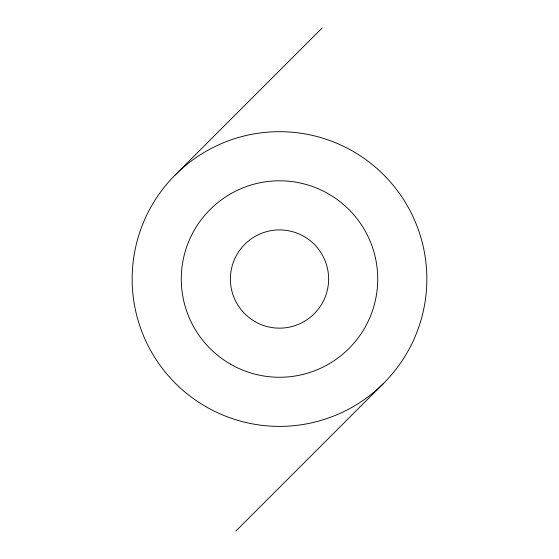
<?xml version="1.0" encoding="UTF-8"?>
<svg xmlns="http://www.w3.org/2000/svg" width="559" height="559" viewBox="0 0 559 559"><rect width="100%" height="100%" fill="white"/><g stroke="black" fill="none" stroke-linecap="round" stroke-linejoin="round"><path stroke-width="0.84" d="M174.862 175.295L322.208 27.95M235.856 531.05L383.208 383.705M230.385 364.105A98.23 98.23 0 0 0 377.73 279.032A98.23 98.23 0 0 0 230.385 193.966A98.23 98.23 0 0 0 230.385 364.105M254.939 321.565A49.115 49.115 0 0 0 328.615 279.032A49.115 49.115 0 0 0 254.939 236.499A49.115 49.115 0 0 0 254.939 321.565M205.824 406.638A147.345 147.345 0 0 0 426.845 279.032A147.345 147.345 0 0 0 205.824 151.426A147.345 147.345 0 0 0 205.824 406.638"/></g></svg>
